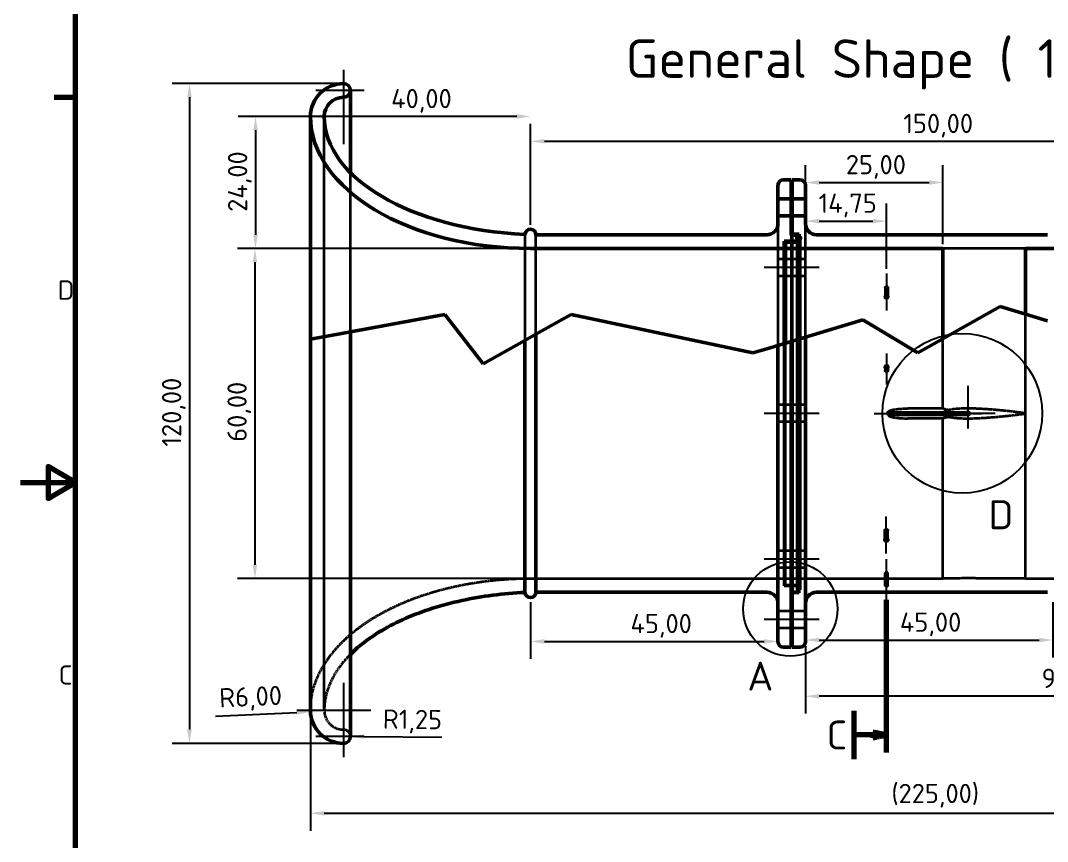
# Model space of a CAD drawing. Header units: millimetres. Extents: x -69 to 1188, y -60 to 840.
# Drawn here: x 0 to 373.4, y 289.4 to 588 of the extents above; entities that cross this region are included whole.
import ezdxf

# ---------------------------------------------------------------- set-up
doc = ezdxf.new("R2010")
doc.units = ezdxf.units.MM
doc.header["$LTSCALE"] = 2
doc.linetypes.add('CHAIN', pattern=[0.3543, 0.2362, -0.0295, 0.0591, -0.0295])
doc.linetypes.add('DASHED', pattern=[0.2067, 0.1654, -0.0413])
for name, color, linetype, lineweight in [('Border (ISO)', 7, 'Continuous', 70), ('Center Mark (ISO)', 7, 'Continuous', 25), ('Centerline (ISO)', 7, 'Continuous', 25), ('Detail Boundary (ISO)', 7, 'Continuous', 25), ('Dimension (ISO)', 7, 'Continuous', 25), ('Hidden (ISO)', 7, 'DASHED', 35), ('Section Line (ISO)', 7, 'CHAIN', 70), ('Symbol (ISO)', 7, 'Continuous', 25), ('Visible (ISO)', 7, 'Continuous', 50)]:
    doc.layers.add(name, color=color, linetype=linetype, lineweight=lineweight)
doc.styles.add('Label Text (DIN)', font='isocpeur.ttf')
doc.styles.add('Note Text (DIN)', font='isocpeur.ttf')
doc.dimstyles.new('Default (DIN)', dxfattribs={"dimscale": 2, "dimtxt": 3.5, "dimasz": 2.5, "dimexe": 3.175, "dimexo": 0.8, "dimgap": 0.8, "dimtad": 1, "dimrnd": 1e-08, "dimzin": 0, "dimtxsty": 'Note Text (DIN)', "dimcen": 0.09, "dimdle": 10, "dimclrd": 256, "dimclre": 256, "dimclrt": 256, "dimadec": 0, "dimazin": 0, "dimtfac": 1, "dimtmove": 0, "dimatfit": 3, "dimfxl": 1, "dimtolj": 1, "dimtzin": 0, "dimlwd": -1, "dimlwe": -1, "dimarcsym": 0})

# ---------------------------------------------------------------- blocks, each defined once
blk = doc.blocks.new('Borders Default Border')
at = {"layer": 'Border (ISO)'}
blk.add_line((10, 280), (6.1, 280), dxfattribs=at)
at = {"layer": 'Border (ISO)', "flags": 128}
for points in [[(10, 10), (10, 410), (584, 410), (584, 10), (10, 10)], [(0, 210), (10, 210), (5, 212.89), (5, 207.11), (10, 210)]]:
    blk.add_lwpolyline(points, dxfattribs=at)
at = {"layer": 'Border (ISO)', "char_height": 3.5, "attachment_point": 7, "style": 'Note Text (DIN)'}
for s, insert in [('D', (6.75, 243.25)), ('C', (6.93, 173.25))]:
    blk.add_mtext(s, dxfattribs=dict(at, insert=insert))
blk = doc.blocks.new('*D10')
at = {"layer": 'Defpoints', "color": 0, "transparency": 16777216}
for p in [(105.44, 553.15), (105.44, 553.11), (185.44, 553.11)]:
    blk.add_point(p, dxfattribs=at)
at = {"layer": 'Dimension (ISO)', "transparency": 16777216}
blk.add_line((180.44, 553.15), (110.44, 553.15), dxfattribs=at)
for points in [[(110.44, 553.98), (110.44, 552.32), (105.44, 553.15)], [(180.44, 553.98), (180.44, 552.32), (185.44, 553.15)]]:
    blk.add_solid(points, dxfattribs=at)
at = {"layer": 'Dimension (ISO)', "transparency": 16777216, "insert": (134.77, 563.15), "char_height": 7, "attachment_point": 1, "style": 'Note Text (DIN)'}
blk.add_mtext('\\A1;40,00', dxfattribs=at)
blk = doc.blocks.new('*D11')
at = {"layer": 'Defpoints', "color": 0, "transparency": 16777216}
for p in [(105.44, 553.11), (85.44, 505.11), (185.44, 505.11)]:
    blk.add_point(p, dxfattribs=at)
at = {"layer": 'Dimension (ISO)', "transparency": 16777216}
for p, q in [((103.84, 553.11), (79.09, 553.11)), ((85.44, 548.11), (85.44, 510.11)), ((183.84, 505.11), (79.09, 505.11))]:
    blk.add_line(p, q, dxfattribs=at)
for points in [[(84.61, 548.11), (86.27, 548.11), (85.44, 553.11)], [(84.61, 510.11), (86.27, 510.11), (85.44, 505.11)]]:
    blk.add_solid(points, dxfattribs=at)
at = {"layer": 'Dimension (ISO)', "transparency": 16777216, "insert": (75.44, 518.44), "char_height": 7, "attachment_point": 1, "rotation": 90, "style": 'Note Text (DIN)'}
blk.add_mtext('\\A1;24,00', dxfattribs=at)
blk = doc.blocks.new('*D13')
at = {"layer": 'Defpoints', "color": 0, "transparency": 16777216}
for p in [(477.84, 364.11), (285.44, 362.11), (285.44, 342.27)]:
    blk.add_point(p, dxfattribs=at)
at = {"layer": 'Dimension (ISO)', "transparency": 16777216}
for p, q in [((477.84, 362.51), (477.84, 335.92)), ((285.44, 360.51), (285.44, 335.92)), ((472.84, 342.27), (290.44, 342.27))]:
    blk.add_line(p, q, dxfattribs=at)
for points in [[(290.44, 343.1), (290.44, 341.43), (285.44, 342.27)], [(472.84, 343.1), (472.84, 341.43), (477.84, 342.27)]]:
    blk.add_solid(points, dxfattribs=at)
at = {"layer": 'Dimension (ISO)', "transparency": 16777216, "insert": (371.32, 352.27), "char_height": 7, "attachment_point": 1, "style": 'Note Text (DIN)'}
blk.add_mtext('\\A1;96,20', dxfattribs=at)
blk = doc.blocks.new('2dDetail0')
at = {"layer": 'Detail Boundary (ISO)'}
blk.add_circle((139.97, 187), 8.58, dxfattribs=at)
at = {"layer": 'Detail Boundary (ISO)', "insert": (132.15, 172.15), "char_height": 5.25, "attachment_point": 7, "style": 'Label Text (DIN)'}
blk.add_mtext('A', dxfattribs=at)
blk = doc.blocks.new('2dDetail2')
at = {"layer": 'Detail Boundary (ISO)'}
blk.add_circle((171.24, 222.57), 14.52, dxfattribs=at)
at = {"layer": 'Detail Boundary (ISO)', "insert": (176.01, 201.51), "char_height": 5.25, "attachment_point": 7, "style": 'Label Text (DIN)'}
blk.add_mtext('D', dxfattribs=at)
blk = doc.blocks.new('*D37')
at = {"layer": 'Defpoints', "color": 0, "transparency": 16777216}
for p in [(185.44, 505.11), (85.24, 385.11), (185.44, 385.11)]:
    blk.add_point(p, dxfattribs=at)
at = {"layer": 'Dimension (ISO)', "transparency": 16777216}
for p, q in [((183.84, 505.11), (78.89, 505.11)), ((85.24, 500.11), (85.24, 390.11)), ((183.84, 385.11), (78.89, 385.11))]:
    blk.add_line(p, q, dxfattribs=at)
for points in [[(84.4, 500.11), (86.07, 500.11), (85.24, 505.11)], [(84.4, 390.11), (86.07, 390.11), (85.24, 385.11)]]:
    blk.add_solid(points, dxfattribs=at)
at = {"layer": 'Dimension (ISO)', "transparency": 16777216, "insert": (75.24, 434.79), "char_height": 7, "attachment_point": 1, "rotation": 90, "style": 'Note Text (DIN)'}
blk.add_mtext('\\A1;60,00', dxfattribs=at)
blk = doc.blocks.new('*D38')
at = {"layer": 'Defpoints', "color": 0, "transparency": 16777216}
for p in [(555.1, 389.91), (105.44, 337.11), (555.1, 299.69)]:
    blk.add_point(p, dxfattribs=at)
at = {"layer": 'Dimension (ISO)', "transparency": 16777216}
for p, q in [((555.1, 388.31), (555.1, 293.34)), ((105.44, 335.51), (105.44, 293.34)), ((110.44, 299.69), (550.1, 299.69))]:
    blk.add_line(p, q, dxfattribs=at)
for points in [[(110.44, 300.52), (110.44, 298.86), (105.44, 299.69)], [(550.1, 300.52), (550.1, 298.86), (555.1, 299.69)]]:
    blk.add_solid(points, dxfattribs=at)
at = {"layer": 'Dimension (ISO)', "transparency": 16777216, "insert": (312.24, 310.39), "char_height": 7, "attachment_point": 1, "style": 'Note Text (DIN)'}
blk.add_mtext('\\A1; \\fISOCPEUR|b0|i0;\\H7.0000;(225,00)', dxfattribs=at)
blk = doc.blocks.new('*D39')
at = {"layer": 'Defpoints', "color": 0, "transparency": 16777216}
for p in [(117.44, 565.11), (61.44, 325.11), (117.44, 325.11)]:
    blk.add_point(p, dxfattribs=at)
at = {"layer": 'Dimension (ISO)', "transparency": 16777216}
for p, q in [((115.84, 565.11), (55.09, 565.11)), ((61.44, 560.11), (61.44, 330.11)), ((115.84, 325.11), (55.09, 325.11))]:
    blk.add_line(p, q, dxfattribs=at)
for points in [[(60.61, 560.11), (62.27, 560.11), (61.44, 565.11)], [(60.61, 330.11), (62.27, 330.11), (61.44, 325.11)]]:
    blk.add_solid(points, dxfattribs=at)
at = {"layer": 'Dimension (ISO)', "transparency": 16777216, "insert": (51.44, 433.04), "char_height": 7, "attachment_point": 1, "rotation": 90, "style": 'Note Text (DIN)'}
blk.add_mtext('\\A1;120,00', dxfattribs=at)
blk = doc.blocks.new('*D40')
at = {"layer": 'Defpoints', "color": 0, "transparency": 16777216}
for p in [(105.45, 336.58), (117.44, 337.11)]:
    blk.add_point(p, dxfattribs=at)
at = {"layer": 'Dimension (ISO)', "transparency": 16777216}
blk.add_line((70.94, 335.06), (100.46, 336.36), dxfattribs=at)
blk.add_solid([(100.42, 337.2), (100.49, 335.53), (105.45, 336.58)], dxfattribs=at)
at = {"layer": 'Dimension (ISO)', "transparency": 16777216, "insert": (72.09, 345.12), "char_height": 7, "attachment_point": 1, "rotation": 2.5296, "style": 'Note Text (DIN)'}
blk.add_mtext('\\A1;R6,00', dxfattribs=at)
blk = doc.blocks.new('*D41')
at = {"layer": 'Defpoints', "color": 0, "transparency": 16777216}
for p in [(117.44, 327.61), (119.94, 327.59)]:
    blk.add_point(p, dxfattribs=at)
at = {"layer": 'Dimension (ISO)', "transparency": 16777216}
blk.add_line((153.22, 327.23), (124.94, 327.53), dxfattribs=at)
blk.add_solid([(124.95, 328.37), (124.93, 326.7), (119.94, 327.59)], dxfattribs=at)
at = {"layer": 'Dimension (ISO)', "transparency": 16777216, "insert": (131.78, 337.46), "char_height": 7, "attachment_point": 1, "rotation": 359.3778, "style": 'Note Text (DIN)'}
blk.add_mtext('\\A1;R1,25', dxfattribs=at)
blk = doc.blocks.new('*D42')
at = {"layer": 'Defpoints', "color": 0, "transparency": 16777216}
for p in [(335.44, 529.12), (285.44, 523.21), (335.44, 505.11)]:
    blk.add_point(p, dxfattribs=at)
at = {"layer": 'Dimension (ISO)', "transparency": 16777216}
for p, q in [((285.44, 524.81), (285.44, 535.47)), ((335.44, 506.71), (335.44, 535.47)), ((290.44, 529.12), (330.44, 529.12))]:
    blk.add_line(p, q, dxfattribs=at)
for points in [[(290.44, 529.95), (290.44, 528.28), (285.44, 529.12)], [(330.44, 529.95), (330.44, 528.28), (335.44, 529.12)]]:
    blk.add_solid(points, dxfattribs=at)
at = {"layer": 'Dimension (ISO)', "transparency": 16777216, "insert": (300.12, 539.12), "char_height": 7, "attachment_point": 1, "style": 'Note Text (DIN)'}
blk.add_mtext('\\A1;25,00', dxfattribs=at)
blk = doc.blocks.new('*D43')
at = {"layer": 'Defpoints', "color": 0, "transparency": 16777216}
for p in [(275.44, 445.11), (185.48, 378.11), (275.44, 362.2)]:
    blk.add_point(p, dxfattribs=at)
at = {"layer": 'Dimension (ISO)', "transparency": 16777216}
for p, q in [((185.48, 376.51), (185.48, 355.85)), ((190.48, 362.2), (270.44, 362.2))]:
    blk.add_line(p, q, dxfattribs=at)
for points in [[(190.48, 363.03), (190.48, 361.36), (185.48, 362.2)], [(270.44, 363.03), (270.44, 361.36), (275.44, 362.2)]]:
    blk.add_solid(points, dxfattribs=at)
at = {"layer": 'Dimension (ISO)', "transparency": 16777216, "insert": (217.34, 372.2), "char_height": 7, "attachment_point": 1, "style": 'Note Text (DIN)'}
blk.add_mtext('\\A1; \\fISOCPEUR|b0|i0;\\H7.0000;45,00', dxfattribs=at)
blk = doc.blocks.new('*D44')
at = {"layer": 'Defpoints', "color": 0, "transparency": 16777216}
for p in [(485.44, 544.11), (185.48, 512.11), (485.44, 505.11)]:
    blk.add_point(p, dxfattribs=at)
at = {"layer": 'Dimension (ISO)', "transparency": 16777216}
for p, q in [((185.48, 513.71), (185.48, 550.46)), ((485.44, 506.71), (485.44, 550.46)), ((190.48, 544.11), (480.44, 544.11))]:
    blk.add_line(p, q, dxfattribs=at)
for points in [[(190.48, 544.95), (190.48, 543.28), (185.48, 544.11)], [(480.44, 544.95), (480.44, 543.28), (485.44, 544.11)]]:
    blk.add_solid(points, dxfattribs=at)
at = {"layer": 'Dimension (ISO)', "transparency": 16777216, "insert": (316.56, 554.11), "char_height": 7, "attachment_point": 1, "style": 'Note Text (DIN)'}
blk.add_mtext('\\A1; \\fISOCPEUR|b0|i0;\\H7.0000;150,00\\P', dxfattribs=at)
blk = doc.blocks.new('*D46')
at = {"layer": 'Defpoints', "color": 0, "transparency": 16777216}
for p in [(285.44, 445.11), (375.44, 378.11), (375.44, 362.7)]:
    blk.add_point(p, dxfattribs=at)
at = {"layer": 'Dimension (ISO)', "transparency": 16777216}
for p, q in [((375.44, 376.51), (375.44, 356.35)), ((290.44, 362.7), (370.44, 362.7))]:
    blk.add_line(p, q, dxfattribs=at)
for points in [[(290.44, 363.53), (290.44, 361.86), (285.44, 362.7)], [(370.44, 363.53), (370.44, 361.86), (375.44, 362.7)]]:
    blk.add_solid(points, dxfattribs=at)
at = {"layer": 'Dimension (ISO)', "transparency": 16777216, "insert": (319.77, 372.7), "char_height": 7, "attachment_point": 1, "style": 'Note Text (DIN)'}
blk.add_mtext('\\A1;45,00', dxfattribs=at)
blk = doc.blocks.new('*D48')
at = {"layer": 'Defpoints', "color": 0, "transparency": 16777216}
for p in [(285.44, 515.56), (314.94, 515.09), (314.94, 496.08)]:
    blk.add_point(p, dxfattribs=at)
at = {"layer": 'Dimension (ISO)', "transparency": 16777216}
for p, q in [((314.94, 497.68), (314.94, 521.44)), ((290.44, 515.09), (309.94, 515.09))]:
    blk.add_line(p, q, dxfattribs=at)
for points in [[(290.44, 515.92), (290.44, 514.25), (285.44, 515.09)], [(309.94, 515.92), (309.94, 514.25), (314.94, 515.09)]]:
    blk.add_solid(points, dxfattribs=at)
at = {"layer": 'Dimension (ISO)', "transparency": 16777216, "insert": (290.22, 525.09), "char_height": 7, "attachment_point": 1, "style": 'Note Text (DIN)'}
blk.add_mtext('\\A1;14,75', dxfattribs=at)
blk = doc.blocks.new('Feature Identifier10')
at = {"layer": 'Section Line (ISO)'}
for p, q in [((157.47, 160.9), (157.47, 188.66)), ((151.51, 168.45), (151.51, 159.7)), ((157.47, 164.08), (154.97, 164.58)), ((154.97, 164.58), (154.97, 163.58)), ((154.68, 164.08), (151.51, 164.08)), ((154.97, 164.08), (154.68, 164.08)), ((154.97, 164.08), (157.47, 164.08)), ((154.97, 163.58), (157.47, 164.08))]:
    blk.add_line(p, q, dxfattribs=at)
at = {"layer": 'Section Line (ISO)', "flags": 128}
blk.add_lwpolyline([(154.97, 163.58), (157.47, 164.08), (154.97, 164.58), (154.97, 163.58)], dxfattribs=at)
at = {"layer": 'Section Line (ISO)'}
blk.add_solid([(154.97, 163.58), (157.47, 164.08), (154.97, 164.58), (154.97, 163.58)], dxfattribs=at)
at = {"layer": 'Section Line (ISO)', "color": 7, "insert": (146.54, 161.45), "char_height": 5.25, "attachment_point": 7, "style": 'Label Text (DIN)'}
blk.add_mtext('C', dxfattribs=at)

msp = doc.modelspace()

# ---------------------------------------------------------------- linework, layer by layer
at = {"layer": 'Center Mark (ISO)', "linetype": 'Continuous'}
for p, q in [((117.44, 570.115), (117.44, 543.115)), ((117.44, 570.115), (117.44, 555.115)), ((124.94, 562.615), (107.44, 562.615)), ((127.44, 553.115), (100.44, 553.115)), ((344.473, 455.115), (344.473, 439.615)), ((354.473, 445.115), (334.473, 445.115)), ((117.44, 347.115), (117.44, 320.115)), ((127.44, 337.115), (100.44, 337.115)), ((117.44, 337.615), (117.44, 320.115)), ((124.94, 327.615), (107.44, 327.615))]:
    msp.add_line(p, q, dxfattribs=at)
at = {"layer": 'Centerline (ISO)', "linetype": 'Continuous'}
for p, q in [((285.24, 498.148), (270.44, 498.148)), ((290.44, 498.148), (275.64, 498.148)), ((314.94, 496.076), (314.94, 482.541)), ((314.94, 466.938), (314.94, 455.644)), ((285.24, 445.115), (270.44, 445.115)), ((290.44, 445.115), (275.64, 445.115)), ((310.44, 445.115), (349.473, 445.115)), ((314.84, 394.153), (314.84, 407.688)), ((314.94, 377.329), (314.94, 392.159)), ((285.24, 392.082), (270.44, 392.082)), ((290.44, 392.082), (275.64, 392.082)), ((285.24, 370.115), (270.44, 370.115)), ((290.44, 370.115), (275.64, 370.115))]:
    msp.add_line(p, q, dxfattribs=at)
at = {"layer": 'Hidden (ISO)'}
for p, q in [((110.44, 473.06), (110.44, 553.115)), ((119.94, 474.806), (119.94, 532.751)), ((275.44, 514.115), (275.44, 469.866)), ((285.44, 472.866), (285.44, 514.115)), ((183.442, 510.195), (183.442, 471.649)), ((187.44, 473.898), (187.44, 510.115)), ((280.24, 509.915), (280.24, 471.306)), ((280.64, 509.915), (280.64, 471.426)), ((282.24, 508.865), (282.24, 471.906)), ((283.64, 472.326), (283.64, 508.865)), ((282.74, 507.415), (282.74, 472.056)), ((283.14, 507.415), (283.14, 472.176)), ((280.24, 501.248), (275.44, 501.248)), ((285.44, 501.248), (280.64, 501.248)), ((280.24, 495.048), (275.44, 495.048)), ((285.44, 495.048), (280.64, 495.048)), ((314.44, 491.076), (314.44, 487.541)), ((315.44, 491.076), (315.44, 487.541)), ((365.473, 445.115), (365.473, 481.233)), ((110.44, 337.115), (110.44, 473.06)), ((277.74, 382.415), (277.74, 470.556)), ((278.14, 382.815), (278.14, 470.676)), ((282.24, 471.906), (282.24, 381.365)), ((282.74, 472.056), (282.74, 380.315)), ((283.14, 472.176), (283.14, 379.915)), ((283.64, 381.365), (283.64, 472.326)), ((335.44, 446.915), (335.44, 472.273)), ((314.44, 461.938), (314.44, 460.644)), ((315.44, 461.938), (315.44, 460.644)), ((280.24, 448.215), (275.44, 448.215)), ((285.44, 448.215), (280.64, 448.215)), ((315.44, 444.761), (315.44, 445.615)), ((315.44, 445.615), (344.473, 445.615)), ((315.44, 444.615), (315.44, 444.761)), ((315.44, 444.615), (344.473, 444.615)), ((335.44, 446.915), (322.64, 446.915)), ((365.473, 385.115), (365.473, 445.115)), ((280.24, 442.015), (275.44, 442.015)), ((285.44, 442.015), (280.64, 442.015)), ((335.44, 443.315), (322.64, 443.315)), ((335.44, 385.115), (335.44, 443.315)), ((314.24, 399.153), (314.24, 402.688)), ((315.44, 399.153), (315.44, 402.688)), ((280.24, 395.182), (275.44, 395.182)), ((285.44, 395.182), (280.64, 395.182)), ((280.24, 388.982), (275.44, 388.982)), ((285.44, 388.982), (280.64, 388.982)), ((185.44, 385.115), (277.74, 385.115)), ((278.14, 385.115), (335.44, 385.115)), ((314.44, 382.329), (314.44, 387.159)), ((315.44, 382.329), (315.44, 387.159)), ((365.473, 385.115), (485.44, 385.115)), ((277.74, 382.415), (282.74, 382.415)), ((278.14, 382.815), (283.14, 382.815)), ((280.64, 380.315), (282.74, 380.315)), ((280.64, 379.915), (283.14, 379.915)), ((280.24, 373.215), (275.44, 373.215)), ((285.44, 373.215), (280.64, 373.215)), ((280.24, 367.015), (275.44, 367.015)), ((285.44, 367.015), (280.64, 367.015))]:
    msp.add_line(p, q, dxfattribs=at)
for centre, radius, start, end in [((282.94, 381.365), 0.7, 106.60155, 180), ((282.94, 381.365), 0.7, 180, 253.39845), ((282.94, 381.365), 0.7, 0, 73.39845), ((282.94, 381.365), 0.7, 286.60155, 0), ((117.44, 337.115), 7, 180, 270), ((117.44, 327.615), 2.5, 0, 90)]:
    msp.add_arc(centre, radius, start, end, dxfattribs=at)
for points, knots in [([(365.44, 505.114), (365.385, 505.114), (364.986, 505.114), (359.474, 505.112), (353.254, 505.097), (345.45, 505.087), (342.157, 505.086), (338.656, 505.097), (337.749, 505.101), (336.572, 505.107), (336.067, 505.11), (335.667, 505.113), (335.589, 505.113), (335.492, 505.114), (335.463, 505.114), (335.443, 505.114), (335.44, 505.114), (335.44, 505.114)], [0, 0, 0, 0, 0.00834597, 0.00834597, 0.08236164, 0.08236164, 0.12245508, 0.12245508, 0.13432507, 0.13432507, 0.14069927, 0.14069927, 0.14233302, 0.14233302, 0.1434674, 0.1434674, 0.1439435, 0.1439435, 0.1439435, 0.1439435]), ([(365.473, 505.114), (365.473, 505.114), (365.472, 505.114), (365.468, 505.114), (365.465, 505.114), (365.459, 505.114), (365.454, 505.114), (365.447, 505.114), (365.443, 505.114), (365.44, 505.114)], [0.0028755599, 0.0028755599, 0.0028755599, 0.0028755599, 0.0035944499, 0.0035944499, 0.0043133399, 0.0043133399, 0.0050322299, 0.0050322299, 0.0054909569, 0.0054909569, 0.0054909569, 0.0054909569]), ([(314.94, 490.722), (315.003, 490.722), (315.07, 490.73), (315.193, 490.767), (315.249, 490.794), (315.338, 490.857), (315.377, 490.897), (315.428, 490.985), (315.44, 491.032), (315.44, 491.121), (315.428, 491.168), (315.377, 491.255), (315.338, 491.295), (315.249, 491.357), (315.193, 491.384), (315.07, 491.42), (315.003, 491.429), (314.877, 491.429), (314.81, 491.42), (314.687, 491.384), (314.631, 491.357), (314.542, 491.295), (314.504, 491.255), (314.453, 491.168), (314.44, 491.121), (314.44, 491.032), (314.453, 490.985), (314.504, 490.897), (314.542, 490.857), (314.631, 490.794), (314.687, 490.767), (314.81, 490.73), (314.877, 490.722), (314.94, 490.722)], [0, 0, 0, 0, 0.00941721, 0.00941721, 0.01883441, 0.01883441, 0.02825162, 0.02825162, 0.03766883, 0.03766883, 0.04708604, 0.04708604, 0.05650324, 0.05650324, 0.06592045, 0.06592045, 0.07533766, 0.07533766, 0.08475487, 0.08475487, 0.09417207, 0.09417207, 0.10358928, 0.10358928, 0.11300649, 0.11300649, 0.12242369, 0.12242369, 0.1318409, 0.1318409, 0.14125811, 0.14125811, 0.15067532, 0.15067532, 0.15067532, 0.15067532]), ([(314.94, 461.126), (314.877, 461.126), (314.81, 461.114), (314.687, 461.065), (314.631, 461.028), (314.542, 460.942), (314.504, 460.888), (314.453, 460.769), (314.44, 460.704), (314.44, 460.583), (314.453, 460.518), (314.504, 460.399), (314.542, 460.345), (314.631, 460.259), (314.687, 460.222), (314.81, 460.172), (314.877, 460.16), (315.003, 460.16), (315.07, 460.172), (315.193, 460.222), (315.249, 460.259), (315.338, 460.345), (315.377, 460.399), (315.428, 460.518), (315.44, 460.583), (315.44, 460.704), (315.428, 460.769), (315.377, 460.888), (315.338, 460.942), (315.249, 461.028), (315.193, 461.065), (315.07, 461.114), (315.003, 461.126), (314.94, 461.126)], [0, 0, 0, 0, 0.00941721, 0.00941721, 0.01883443, 0.01883443, 0.02825164, 0.02825164, 0.03766886, 0.03766886, 0.04708607, 0.04708607, 0.05650329, 0.05650329, 0.0659205, 0.0659205, 0.07533771, 0.07533771, 0.08475493, 0.08475493, 0.09417214, 0.09417214, 0.10358936, 0.10358936, 0.11300657, 0.11300657, 0.12242378, 0.12242378, 0.131841, 0.131841, 0.14125821, 0.14125821, 0.15067543, 0.15067543, 0.15067543, 0.15067543]), ([(315.44, 445.615), (315.44, 445.64), (315.444, 445.665), (315.461, 445.717), (315.475, 445.744), (315.517, 445.807), (315.549, 445.843), (315.652, 445.932), (315.734, 445.986), (316.022, 446.137), (316.276, 446.231), (316.998, 446.433), (317.507, 446.536), (318.675, 446.708), (319.335, 446.777), (320.741, 446.876), (321.487, 446.905), (322.373, 446.914), (322.507, 446.915), (322.64, 446.915)], [-3.1415927, -3.1415927, -3.1415927, -3.1415927, -3.0838149, -3.0838149, -3.0203199, -3.0203199, -2.9374498, -2.9374498, -2.8092072, -2.8092072, -2.5688818, -2.5688818, -2.2547225, -2.2547225, -1.9405633, -1.9405633, -1.626404, -1.626404, -1.5707963, -1.5707963, -1.5707963, -1.5707963]), ([(315.44, 444.615), (315.44, 444.589), (315.444, 444.564), (315.461, 444.512), (315.475, 444.485), (315.517, 444.422), (315.549, 444.386), (315.652, 444.297), (315.734, 444.243), (316.022, 444.092), (316.276, 443.998), (316.998, 443.796), (317.507, 443.693), (318.675, 443.521), (319.335, 443.452), (320.741, 443.353), (321.487, 443.324), (322.373, 443.315), (322.507, 443.315), (322.64, 443.315)], [-3.1415927, -3.1415927, -3.1415927, -3.1415927, -3.0838149, -3.0838149, -3.0203199, -3.0203199, -2.9374498, -2.9374498, -2.8092072, -2.8092072, -2.5688818, -2.5688818, -2.2547225, -2.2547225, -1.9405633, -1.9405633, -1.626404, -1.626404, -1.5707963, -1.5707963, -1.5707963, -1.5707963]), ([(365.44, 445.152), (365.385, 445.16), (364.986, 445.216), (359.474, 445.959), (353.254, 446.599), (345.506, 446.944), (342.326, 446.985), (339.057, 446.621), (338.41, 446.527), (337.304, 446.293), (336.725, 446.141), (336.061, 445.842), (335.84, 445.721), (335.608, 445.508), (335.544, 445.433), (335.469, 445.289), (335.448, 445.225), (335.437, 445.095), (335.443, 445.034), (335.481, 444.909), (335.514, 444.849), (335.615, 444.71), (335.696, 444.636), (335.952, 444.442), (336.169, 444.334), (336.982, 443.994), (337.757, 443.831), (340.803, 443.288), (344.087, 443.293), (349.495, 443.401), (353.582, 443.728), (358.691, 444.24), (360.375, 444.427), (362.71, 444.713), (363.393, 444.8), (364.826, 444.99), (365.368, 445.067), (365.44, 445.077)], [0, 0, 0, 0, 0.00834597, 0.00834597, 0.08236164, 0.08236164, 0.12163673, 0.12163673, 0.13077307, 0.13077307, 0.13830688, 0.13830688, 0.14156402, 0.14156402, 0.14296214, 0.14296214, 0.14397465, 0.14397465, 0.14489584, 0.14489584, 0.14590144, 0.14590144, 0.1474486, 0.1474486, 0.15068172, 0.15068172, 0.16055429, 0.16055429, 0.20806468, 0.20806468, 0.30139494, 0.30139494, 0.34567181, 0.34567181, 0.36413018, 0.36413018, 0.3845799, 0.3845799, 0.3845799, 0.3845799]), ([(335.44, 446.915), (335.44, 446.915), (335.441, 446.914), (335.449, 446.912), (335.474, 446.906), (335.539, 446.889), (335.6, 446.874), (335.827, 446.819), (336.051, 446.767), (336.71, 446.615), (337.28, 446.489), (337.749, 446.387)], [-0.152796101, -0.152796101, -0.152796101, -0.152796101, -0.152420658, -0.152420658, -0.150342525, -0.150342525, -0.146697186, -0.146697186, -0.137799014, -0.137799014, -0.117424672, -0.117424672, -0.117424672, -0.117424672]), ([(365.44, 445.077), (365.443, 445.077), (365.447, 445.078), (365.454, 445.081), (365.459, 445.084), (365.465, 445.091), (365.468, 445.095), (365.472, 445.105), (365.473, 445.11), (365.473, 445.119), (365.472, 445.124), (365.468, 445.134), (365.465, 445.138), (365.459, 445.145), (365.454, 445.148), (365.447, 445.151), (365.443, 445.152), (365.44, 445.152)], [0.000260163, 0.000260163, 0.000260163, 0.000260163, 0.00071889, 0.00071889, 0.00143778, 0.00143778, 0.0021566699, 0.0021566699, 0.0028755599, 0.0028755599, 0.0035944499, 0.0035944499, 0.0043133399, 0.0043133399, 0.0050322299, 0.0050322299, 0.0054909569, 0.0054909569, 0.0054909569, 0.0054909569]), ([(337.749, 443.842), (337.349, 443.755), (336.933, 443.663), (336.322, 443.525), (336.055, 443.464), (335.748, 443.391), (335.654, 443.368), (335.536, 443.339), (335.498, 443.329), (335.447, 443.316), (335.44, 443.315), (335.44, 443.315), (335.44, 443.315), (335.44, 443.315)], [-0.19393636, -0.19393636, -0.19393636, -0.19393636, -0.176476279, -0.176476279, -0.165099999, -0.165099999, -0.160034361, -0.160034361, -0.156979732, -0.156979732, -0.153798731, -0.153798731, -0.153798083, -0.153798083, -0.153798083, -0.153798083]), ([(314.84, 403.114), (314.765, 403.114), (314.684, 403.104), (314.537, 403.06), (314.469, 403.027), (314.363, 402.951), (314.316, 402.903), (314.255, 402.798), (314.24, 402.741), (314.24, 402.635), (314.255, 402.578), (314.316, 402.474), (314.363, 402.427), (314.469, 402.352), (314.537, 402.319), (314.684, 402.277), (314.765, 402.266), (314.916, 402.266), (314.996, 402.277), (315.144, 402.319), (315.211, 402.352), (315.318, 402.427), (315.364, 402.474), (315.425, 402.578), (315.44, 402.635), (315.44, 402.741), (315.425, 402.798), (315.364, 402.903), (315.318, 402.951), (315.211, 403.027), (315.144, 403.06), (314.996, 403.104), (314.916, 403.114), (314.84, 403.114)], [0, 0, 0, 0, 0.01130068, 0.01130068, 0.02260136, 0.02260136, 0.03390205, 0.03390205, 0.04520273, 0.04520273, 0.05650341, 0.05650341, 0.06780409, 0.06780409, 0.07910477, 0.07910477, 0.09040545, 0.09040545, 0.10170614, 0.10170614, 0.11300682, 0.11300682, 0.1243075, 0.1243075, 0.13560818, 0.13560818, 0.14690886, 0.14690886, 0.15820954, 0.15820954, 0.16951023, 0.16951023, 0.18081091, 0.18081091, 0.18081091, 0.18081091]), ([(105.44, 337.115), (105.44, 340.187), (105.933, 343.258), (107.95, 349.485), (109.54, 352.631), (114.146, 359.233), (117.376, 362.635), (126.228, 369.779), (132.276, 373.331), (145.918, 379.15), (153.514, 381.413), (169.238, 384.371), (177.339, 385.115), (185.44, 385.115)], [-3.1415927, -3.1415927, -3.1415927, -3.1415927, -2.9495927, -2.9495927, -2.7451636, -2.7451636, -2.5022729, -2.5022729, -2.1887613, -2.1887613, -1.8746021, -1.8746021, -1.5707963, -1.5707963, -1.5707963, -1.5707963]), ([(314.94, 387.032), (314.877, 387.032), (314.81, 387.035), (314.687, 387.048), (314.631, 387.057), (314.542, 387.08), (314.504, 387.094), (314.453, 387.125), (314.44, 387.143), (314.44, 387.175), (314.453, 387.193), (314.504, 387.225), (314.542, 387.24), (314.631, 387.263), (314.687, 387.273), (314.81, 387.287), (314.877, 387.29), (315.003, 387.29), (315.07, 387.287), (315.193, 387.273), (315.249, 387.263), (315.338, 387.24), (315.377, 387.225), (315.428, 387.193), (315.44, 387.175), (315.44, 387.143), (315.428, 387.125), (315.377, 387.094), (315.338, 387.08), (315.249, 387.057), (315.193, 387.048), (315.07, 387.035), (315.003, 387.032), (314.94, 387.032)], [0, 0, 0, 0, 0.00941721, 0.00941721, 0.01883443, 0.01883443, 0.02825164, 0.02825164, 0.03766886, 0.03766886, 0.04708607, 0.04708607, 0.05650329, 0.05650329, 0.0659205, 0.0659205, 0.07533771, 0.07533771, 0.08475493, 0.08475493, 0.09417214, 0.09417214, 0.10358936, 0.10358936, 0.11300657, 0.11300657, 0.12242378, 0.12242378, 0.131841, 0.131841, 0.14125821, 0.14125821, 0.15067543, 0.15067543, 0.15067543, 0.15067543]), ([(365.44, 385.115), (365.385, 385.115), (364.986, 385.115), (359.474, 385.117), (353.254, 385.132), (345.482, 385.142), (342.256, 385.143), (338.769, 385.132), (337.851, 385.129), (336.643, 385.122), (336.112, 385.119), (335.688, 385.116), (335.605, 385.116), (335.491, 385.115), (335.465, 385.115), (335.444, 385.115), (335.44, 385.115), (335.44, 385.115)], [0, 0, 0, 0, 0.00834597, 0.00834597, 0.08236164, 0.08236164, 0.12198308, 0.12198308, 0.13405182, 0.13405182, 0.14064222, 0.14064222, 0.14230901, 0.14230901, 0.14372825, 0.14372825, 0.14458704, 0.14458704, 0.14458704, 0.14458704]), ([(365.473, 385.115), (365.473, 385.115), (365.472, 385.115), (365.468, 385.115), (365.465, 385.115), (365.459, 385.115), (365.454, 385.115), (365.447, 385.115), (365.443, 385.115), (365.44, 385.115)], [0.0086266798, 0.0086266798, 0.0086266798, 0.0086266798, 0.0093455698, 0.0093455698, 0.0100644597, 0.0100644597, 0.0107833497, 0.0107833497, 0.0112420767, 0.0112420767, 0.0112420767, 0.0112420767]), ([(314.94, 382.202), (315.003, 382.202), (315.07, 382.205), (315.193, 382.218), (315.249, 382.228), (315.338, 382.25), (315.377, 382.264), (315.428, 382.296), (315.44, 382.313), (315.44, 382.346), (315.428, 382.363), (315.377, 382.395), (315.338, 382.41), (315.249, 382.433), (315.193, 382.444), (315.07, 382.457), (315.003, 382.461), (314.877, 382.461), (314.81, 382.457), (314.687, 382.444), (314.631, 382.433), (314.542, 382.41), (314.504, 382.395), (314.453, 382.363), (314.44, 382.346), (314.44, 382.313), (314.453, 382.296), (314.504, 382.264), (314.542, 382.25), (314.631, 382.228), (314.687, 382.218), (314.81, 382.205), (314.877, 382.202), (314.94, 382.202)], [0, 0, 0, 0, 0.00941721, 0.00941721, 0.01883441, 0.01883441, 0.02825162, 0.02825162, 0.03766883, 0.03766883, 0.04708604, 0.04708604, 0.05650324, 0.05650324, 0.06592045, 0.06592045, 0.07533766, 0.07533766, 0.08475487, 0.08475487, 0.09417207, 0.09417207, 0.10358928, 0.10358928, 0.11300649, 0.11300649, 0.12242369, 0.12242369, 0.1318409, 0.1318409, 0.14125811, 0.14125811, 0.15067532, 0.15067532, 0.15067532, 0.15067532]), ([(119.94, 357.478), (117.474, 355.002), (115.459, 352.396), (112.31, 346.847), (111.241, 343.893), (110.544, 339.65), (110.44, 338.382), (110.44, 337.115)], [-0.49229595, -0.49229595, -0.49229595, -0.49229595, -0.29664097, -0.29664097, -0.0882593, -0.0882593, 0, 0, 0, 0])]:
    msp.add_open_spline(points, degree=3, knots=knots, dxfattribs=at)
at = {"layer": 'Visible (ISO)'}
for p, q in [((119.94, 532.751), (119.94, 562.615)), ((105.44, 472.141), (105.44, 553.115)), ((275.44, 523.215), (275.44, 528.115)), ((277.44, 530.115), (280.24, 530.115)), ((280.24, 530.115), (280.24, 523.215)), ((280.64, 523.215), (280.64, 530.115)), ((280.64, 530.115), (283.44, 530.115)), ((285.44, 528.115), (285.44, 523.215)), ((280.24, 523.215), (275.44, 523.215)), ((275.44, 517.015), (275.44, 523.215)), ((280.24, 517.015), (280.24, 523.215)), ((285.44, 523.215), (280.64, 523.215)), ((280.64, 523.215), (280.64, 517.015)), ((285.44, 523.215), (285.44, 517.015)), ((275.44, 517.015), (280.24, 517.015)), ((275.44, 514.115), (275.44, 517.015)), ((280.24, 517.015), (280.24, 509.915)), ((280.64, 517.015), (285.44, 517.015)), ((280.64, 510.315), (280.64, 517.015)), ((285.44, 517.015), (285.44, 514.115)), ((187.44, 510.115), (271.44, 510.115)), ((280.24, 509.915), (282.74, 509.915)), ((283.14, 510.315), (280.64, 510.315)), ((280.64, 510.315), (280.64, 509.915)), ((282.74, 509.915), (282.74, 509.535)), ((282.74, 509.535), (282.74, 508.194)), ((282.74, 508.194), (282.74, 507.815)), ((283.14, 509.535), (283.14, 510.315)), ((283.14, 508.194), (283.14, 509.535)), ((283.14, 507.415), (283.14, 508.194)), ((289.44, 510.115), (373.44, 510.115)), ((277.74, 505.114), (185.44, 505.114)), ((277.74, 507.815), (277.74, 505.114)), ((282.74, 507.815), (277.74, 507.815)), ((277.74, 470.556), (277.74, 505.114)), ((278.14, 507.415), (283.14, 507.415)), ((278.14, 505.114), (278.14, 507.415)), ((335.44, 505.114), (278.14, 505.114)), ((278.14, 505.114), (278.14, 470.676)), ((282.74, 507.815), (282.74, 507.415)), ((335.44, 472.273), (335.44, 505.114)), ((365.473, 505.114), (365.473, 481.233)), ((485.44, 505.114), (365.473, 505.114)), ((326.269, 467.115), (356.269, 483.99)), ((356.269, 483.99), (373.44, 478.848)), ((154.269, 481.115), (119.94, 474.806)), ((168.269, 463.115), (154.269, 481.115)), ((187.44, 473.898), (200.269, 481.115)), ((200.269, 481.115), (266.269, 467.115)), ((289.44, 474.066), (306.269, 479.115)), ((306.269, 479.115), (326.269, 467.115)), ((117.44, 474.346), (105.44, 472.141)), ((119.94, 474.806), (117.44, 474.346)), ((119.94, 327.615), (119.94, 474.806)), ((105.44, 337.115), (105.44, 472.141)), ((183.442, 471.649), (168.269, 463.115)), ((187.44, 473.898), (183.442, 471.649)), ((183.442, 380.034), (183.442, 471.649)), ((187.44, 380.115), (187.44, 473.898)), ((277.44, 470.466), (280.24, 471.306)), ((280.24, 471.306), (280.64, 471.426)), ((280.24, 471.306), (280.24, 360.115)), ((280.64, 471.426), (283.44, 472.266)), ((280.64, 360.115), (280.64, 471.426)), ((285.44, 472.866), (283.44, 472.266)), ((289.44, 474.066), (285.44, 472.866)), ((285.44, 472.866), (285.44, 362.115)), ((266.269, 467.115), (271.44, 468.666)), ((275.44, 469.866), (271.44, 468.666)), ((277.44, 470.466), (275.44, 469.866)), ((275.44, 362.115), (275.44, 469.866)), ((187.44, 380.115), (271.44, 380.115)), ((280.24, 380.315), (280.64, 380.315)), ((289.44, 380.115), (373.44, 380.115)), ((277.44, 360.115), (280.24, 360.115)), ((280.64, 360.115), (283.44, 360.115))]:
    msp.add_line(p, q, dxfattribs=at)
for centre, radius, start, end in [((117.44, 553.115), 12, 90, 180), ((117.44, 562.615), 2.5, 270, 90), ((117.44, 553.115), 7, 90, 180), ((277.44, 528.115), 2, 90, 180), ((283.44, 528.115), 2, 0, 90), ((185.44, 510.115), 2, 0, 177.68061), ((271.44, 514.115), 4, 270, 0), ((289.44, 514.115), 4, 180, 270), ((282.94, 508.865), 0.7, 106.60155, 253.39845), ((282.94, 508.865), 0.7, 286.60155, 73.39845), ((185.44, 380.115), 2, 182.31939, 0), ((271.44, 376.115), 4, 0, 90), ((289.44, 376.115), 4, 90, 180), ((277.44, 362.115), 2, 180, 270), ((283.44, 362.115), 2, 270, 0), ((117.44, 337.115), 12, 180, 270), ((117.44, 327.615), 2.5, 270, 0)]:
    msp.add_arc(centre, radius, start, end, dxfattribs=at)
for centre, major_axis, ratio, start_param, end_param in [((185.44, 553.115), (80, 0), 0.6, 3.1415927, 4.712389), ((190.44, 553.115), (-80, 0), 0.5385529, 0, 1.4832048)]:
    msp.add_ellipse(centre, major_axis=major_axis, ratio=ratio, start_param=start_param, end_param=end_param, dxfattribs=at)
for points, knots in [([(314.94, 487.186), (314.877, 487.186), (314.81, 487.195), (314.687, 487.231), (314.631, 487.259), (314.542, 487.322), (314.504, 487.362), (314.453, 487.449), (314.44, 487.497), (314.44, 487.585), (314.453, 487.633), (314.504, 487.719), (314.542, 487.759), (314.631, 487.821), (314.687, 487.848), (314.81, 487.884), (314.877, 487.893), (315.003, 487.893), (315.07, 487.884), (315.193, 487.848), (315.249, 487.821), (315.338, 487.759), (315.377, 487.719), (315.428, 487.633), (315.44, 487.585), (315.44, 487.497), (315.428, 487.449), (315.377, 487.362), (315.338, 487.322), (315.249, 487.259), (315.193, 487.231), (315.07, 487.195), (315.003, 487.186), (314.94, 487.186)], [0, 0, 0, 0, 0.00941721, 0.00941721, 0.01883443, 0.01883443, 0.02825164, 0.02825164, 0.03766886, 0.03766886, 0.04708607, 0.04708607, 0.05650329, 0.05650329, 0.0659205, 0.0659205, 0.07533771, 0.07533771, 0.08475493, 0.08475493, 0.09417214, 0.09417214, 0.10358936, 0.10358936, 0.11300657, 0.11300657, 0.12242378, 0.12242378, 0.131841, 0.131841, 0.14125821, 0.14125821, 0.15067543, 0.15067543, 0.15067543, 0.15067543]), ([(314.94, 462.42), (315.003, 462.42), (315.07, 462.408), (315.193, 462.359), (315.249, 462.322), (315.338, 462.236), (315.377, 462.182), (315.428, 462.063), (315.44, 461.998), (315.44, 461.877), (315.428, 461.812), (315.377, 461.693), (315.338, 461.639), (315.249, 461.553), (315.193, 461.516), (315.07, 461.466), (315.003, 461.454), (314.877, 461.454), (314.81, 461.466), (314.687, 461.516), (314.631, 461.553), (314.542, 461.639), (314.504, 461.693), (314.453, 461.812), (314.44, 461.877), (314.44, 461.998), (314.453, 462.063), (314.504, 462.182), (314.542, 462.236), (314.631, 462.322), (314.687, 462.359), (314.81, 462.408), (314.877, 462.42), (314.94, 462.42)], [0, 0, 0, 0, 0.00941721, 0.00941721, 0.01883441, 0.01883441, 0.02825162, 0.02825162, 0.03766883, 0.03766883, 0.04708604, 0.04708604, 0.05650324, 0.05650324, 0.06592045, 0.06592045, 0.07533766, 0.07533766, 0.08475487, 0.08475487, 0.09417207, 0.09417207, 0.10358928, 0.10358928, 0.11300649, 0.11300649, 0.12242369, 0.12242369, 0.1318409, 0.1318409, 0.14125811, 0.14125811, 0.15067532, 0.15067532, 0.15067532, 0.15067532]), ([(343.973, 445.115), (343.973, 445.177), (343.986, 445.244), (344.037, 445.367), (344.075, 445.424), (344.164, 445.512), (344.22, 445.551), (344.343, 445.602), (344.41, 445.615), (344.473, 445.615), (344.536, 445.615), (344.603, 445.602), (344.726, 445.551), (344.782, 445.512), (344.871, 445.424), (344.909, 445.367), (344.961, 445.244), (344.973, 445.177), (344.973, 445.115)], [0.113006487, 0.113006487, 0.113006487, 0.113006487, 0.122423694, 0.122423694, 0.131840902, 0.131840902, 0.141258109, 0.141258109, 0.150675316, 0.150675316, 0.150675316, 0.160092523, 0.160092523, 0.169509731, 0.169509731, 0.178926938, 0.178926938, 0.188344145, 0.188344145, 0.188344145, 0.188344145]), ([(344.973, 445.115), (344.973, 445.052), (344.961, 444.985), (344.909, 444.862), (344.871, 444.805), (344.782, 444.717), (344.726, 444.678), (344.603, 444.627), (344.536, 444.615), (344.41, 444.615), (344.343, 444.627), (344.22, 444.678), (344.164, 444.717), (344.075, 444.805), (344.037, 444.862), (343.986, 444.985), (343.973, 445.052), (343.973, 445.115)], [0.037668829, 0.037668829, 0.037668829, 0.037668829, 0.047086036, 0.047086036, 0.056503244, 0.056503244, 0.065920451, 0.065920451, 0.075337658, 0.075337658, 0.084754865, 0.084754865, 0.094172073, 0.094172073, 0.10358928, 0.10358928, 0.113006487, 0.113006487, 0.113006487, 0.113006487]), ([(314.84, 399.579), (314.916, 399.579), (314.996, 399.568), (315.144, 399.524), (315.211, 399.491), (315.318, 399.416), (315.364, 399.368), (315.425, 399.263), (315.44, 399.206), (315.44, 399.099), (315.425, 399.043), (315.364, 398.938), (315.318, 398.891), (315.211, 398.816), (315.144, 398.784), (314.996, 398.741), (314.916, 398.73), (314.765, 398.73), (314.684, 398.741), (314.537, 398.784), (314.469, 398.816), (314.363, 398.891), (314.316, 398.938), (314.255, 399.043), (314.24, 399.099), (314.24, 399.206), (314.255, 399.263), (314.316, 399.368), (314.363, 399.416), (314.469, 399.491), (314.537, 399.524), (314.684, 399.568), (314.765, 399.579), (314.84, 399.579)], [0, 0, 0, 0, 0.01130067, 0.01130067, 0.02260134, 0.02260134, 0.03390201, 0.03390201, 0.04520268, 0.04520268, 0.05650335, 0.05650335, 0.06780402, 0.06780402, 0.07910469, 0.07910469, 0.09040536, 0.09040536, 0.10170603, 0.10170603, 0.1130067, 0.1130067, 0.12430737, 0.12430737, 0.13560804, 0.13560804, 0.14690871, 0.14690871, 0.15820938, 0.15820938, 0.16951005, 0.16951005, 0.18081072, 0.18081072, 0.18081072, 0.18081072]), ([(183.442, 380.034), (175.562, 379.661), (167.786, 378.654), (153.119, 375.46), (146.229, 373.274), (133.936, 367.91), (128.534, 364.734), (122.606, 360), (121.213, 358.756), (119.94, 357.478)], [-1.48320485, -1.48320485, -1.48320485, -1.48320485, -1.18656388, -1.18656388, -0.88992291, -0.88992291, -0.59328194, -0.59328194, -0.49229595, -0.49229595, -0.49229595, -0.49229595])]:
    msp.add_open_spline(points, degree=3, knots=knots, dxfattribs=at)

# ---------------------------------------------------------------- block references
at = {"xscale": 2, "yscale": 2, "zscale": 2}
msp.add_blockref('Borders Default Border', (0, 0), dxfattribs=at)
at = {"layer": 'Detail Boundary (ISO)', "xscale": 2, "yscale": 2, "zscale": 2}
for name in ['2dDetail2', '2dDetail0']:
    msp.add_blockref(name, (0, 0), dxfattribs=at)
at = {"layer": 'Section Line (ISO)', "xscale": 2, "yscale": 2, "zscale": 2}
msp.add_blockref('Feature Identifier10', (0, 0), dxfattribs=at)

# ---------------------------------------------------------------- texts
at = {"layer": 'Symbol (ISO)', "insert": (220.041, 581.184), "char_height": 14, "width": 194.53247, "attachment_point": 1, "style": 'Note Text (DIN)'}
msp.add_mtext('\\fISOCPEUR|b0|i0;\\H14.0000;General Shape ( 1 : 1 )', dxfattribs=at)

# ---------------------------------------------------------------- dimensions: what is measured, and where the dimension line sits
at = {"layer": 'Dimension (ISO)'}
for base, p1, p2, angle, override, picture, middle in [((61.44, 325.115), (117.44, 565.115), (117.44, 325.115), 90, {"dimgap": 0.8, "dimdec": 2, "dimlfac": 0.5, "dimtol": 0, "dimlim": 0, "dimtp": 0, "dimtm": 0, "dimtdec": 2, "dimtofl": 0, "dimatfit": 1}, '*D39', (61.44, 445.115)), ((105.44, 553.151), (185.44, 553.115), (105.44, 553.115), 180, {"dimgap": 0.8, "dimdec": 2, "dimlfac": 0.5, "dimse1": 1, "dimse2": 1, "dimtol": 0, "dimlim": 0, "dimtp": 0, "dimtm": 0, "dimtdec": 2, "dimtofl": 0, "dimatfit": 1}, '*D10', (145.44, 553.151)), ((85.44, 505.114), (105.44, 553.115), (185.44, 505.114), 90, {"dimgap": 0.8, "dimdec": 2, "dimlfac": 0.5, "dimtol": 0, "dimlim": 0, "dimtp": 0, "dimtm": 0, "dimtdec": 2, "dimtofl": 0, "dimatfit": 1}, '*D11', (85.44, 529.115)), ((314.94, 515.087), (285.44, 515.565), (314.94, 496.076), 180, {"dimgap": 0.8, "dimdec": 2, "dimlfac": 0.5, "dimse1": 1, "dimtol": 0, "dimlim": 0, "dimtp": 0, "dimtm": 0, "dimtdec": 2, "dimtofl": 0, "dimatfit": 1}, '*D48', (300.19, 515.087)), ((85.237, 385.115), (185.44, 505.114), (185.44, 385.115), 90, {"dimgap": 0.8, "dimdec": 2, "dimlfac": 0.5, "dimtol": 0, "dimlim": 0, "dimtp": 0, "dimtm": 0, "dimtdec": 2, "dimtofl": 0, "dimatfit": 1}, '*D37', (85.237, 445.115)), ((285.44, 342.265), (477.84, 364.115), (285.44, 362.115), 180, {"dimgap": 0.8, "dimdec": 2, "dimlfac": 0.5, "dimtol": 0, "dimlim": 0, "dimtp": 0, "dimtm": 0, "dimtdec": 2, "dimtofl": 0, "dimatfit": 1}, '*D13', (381.64, 342.265))]:
    dim = msp.add_linear_dim(base=base, p1=p1, p2=p2, angle=angle, dimstyle='Default (DIN)', override=override, dxfattribs=at)
    dim.commit()
    dim.dimension.update_dxf_attribs({"geometry": picture, "text_midpoint": middle, "dimtype": 160})
for base, p1, p2, text, override, picture, middle in [((485.44, 544.114), (185.481, 512.114), (485.44, 505.114), ' \\fISOCPEUR|b0|i0;\\H7.0000;150,00\\P', {"dimgap": 0.8, "dimdec": 2, "dimlfac": 0.5, "dimtol": 0, "dimlim": 0, "dimtp": 0, "dimtm": 0, "dimtdec": 2, "dimtofl": 0, "dimatfit": 1, "dimtvp": -0.25}, '*D44', (331.08, 544.114)), ((275.44, 362.198), (185.481, 378.115), (275.44, 445.115), ' \\fISOCPEUR|b0|i0;\\H7.0000;45,00', {"dimgap": 0.8, "dimdec": 2, "dimlfac": 0.5, "dimse2": 1, "dimtol": 0, "dimlim": 0, "dimtp": 0, "dimtm": 0, "dimtdec": 2, "dimtofl": 0, "dimatfit": 1}, '*D43', (230.46, 362.198)), ((555.096, 299.691), (105.44, 337.115), (555.096, 389.915), ' \\fISOCPEUR|b0|i0;\\H7.0000;(225,00)', {"dimgap": 0.8, "dimdec": 2, "dimlfac": 0.5, "dimtol": 0, "dimlim": 0, "dimtp": 0, "dimtm": 0, "dimtdec": 2, "dimtofl": 0, "dimatfit": 1}, '*D38', (330.268, 299.691))]:
    dim = msp.add_linear_dim(base=base, p1=p1, p2=p2, angle=180, text=text, dimstyle='Default (DIN)', override=override, dxfattribs=at)
    dim.commit()
    dim.dimension.update_dxf_attribs({"geometry": picture, "text_midpoint": middle, "dimtype": 160})
for base, p1, p2, override, picture, middle in [((335.44, 529.115), (285.44, 523.215), (335.44, 505.114), {"dimgap": 0.8, "dimdec": 2, "dimlfac": 0.5, "dimtol": 0, "dimlim": 0, "dimtp": 0, "dimtm": 0, "dimtdec": 2, "dimtofl": 0, "dimatfit": 1}, '*D42', (310.44, 529.115)), ((375.44, 362.695), (285.44, 445.115), (375.44, 378.115), {"dimgap": 0.8, "dimdec": 2, "dimlfac": 0.5, "dimse1": 1, "dimtol": 0, "dimlim": 0, "dimtp": 0, "dimtm": 0, "dimtdec": 2, "dimtofl": 0, "dimatfit": 1}, '*D46', (330.44, 362.695))]:
    dim = msp.add_linear_dim(base=base, p1=p1, p2=p2, dimstyle='Default (DIN)', override=override, dxfattribs=at)
    dim.commit()
    dim.dimension.update_dxf_attribs({"geometry": picture, "text_midpoint": middle, "dimtype": 160})
dim = msp.add_radius_dim(center=(117.44, 337.115), mpoint=(105.452, 336.585), dimstyle='Default (DIN)', override={"dimgap": 0.8, "dimdec": 2, "dimlfac": 0.5, "dimcen": 0, "dimtol": 0, "dimlim": 0, "dimtp": 0, "dimtm": 0, "dimtdec": 2, "dimtofl": 0}, dxfattribs=at)
dim.commit()
dim.dimension.update_dxf_attribs({"geometry": '*D40', "text_midpoint": (82.943, 341.396)})
dim = msp.add_radius_dim(center=(117.44, 327.615), mpoint=(119.94, 327.587), dimstyle='Default (DIN)', override={"dimgap": 0.8, "dimdec": 2, "dimlfac": 0.5, "dimcen": 0, "dimtol": 0, "dimlim": 0, "dimtp": 0, "dimtm": 0, "dimtdec": 2, "dimtofl": 0}, dxfattribs=at)
dim.commit()
dim.dimension.update_dxf_attribs({"geometry": '*D41', "text_midpoint": (141.649, 327.352), "dimtype": 164})

doc.saveas('drawing.dxf')
